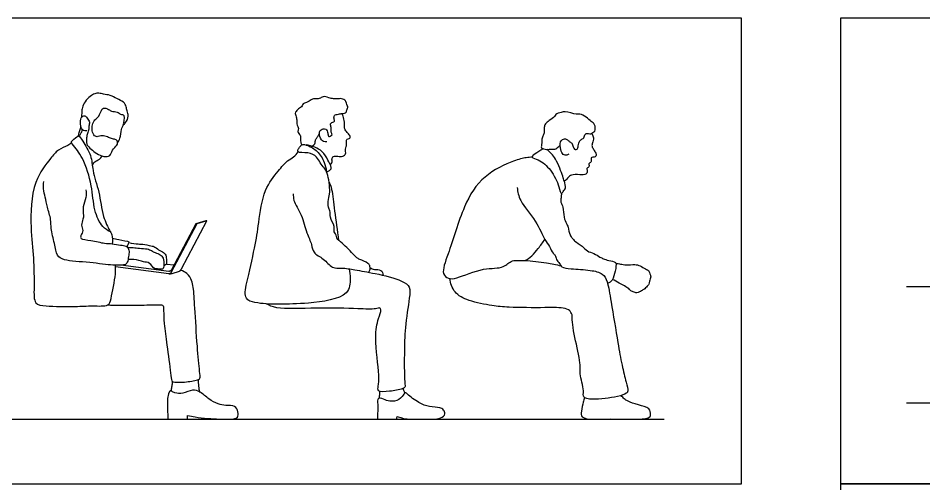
# Model space of a CAD drawing. Header units: millimetres. Extents: x 11.2 to 50.9, y -0.3 to 14.1.
# Drawn here: x 17.78 to 21.341, y 2.006 to 3.835 of the extents above; entities that cross this region are included whole.
import ezdxf

# ---------------------------------------------------------------- set-up
doc = ezdxf.new("R2010")
doc.units = ezdxf.units.MM
for name, color, linetype, true_color in [('AG-DIAGRAM', 7, 'Continuous', 0xfecc66), ('AG-GUIDES', 7, 'Continuous', 0xcccccc), ('AG-PEOPLE', 7, 'Continuous', 0x66ccff), ('X-VPRT', 6, 'Continuous', 0xff00ff)]:
    doc.layers.add(name, color=color, linetype=linetype, true_color=true_color)

msp = doc.modelspace()

# ---------------------------------------------------------------- linework, layer by layer
at = {"layer": 'AG-DIAGRAM'}
for p, q in [((21.2731, 2.3243), (28.6599, 2.3243)), ((11.4802, 2.2599), (20.3194, 2.2599))]:
    msp.add_line(p, q, dxfattribs=at)
at = {"layer": 'AG-GUIDES'}
msp.add_line((21.2731, 2.7815), (24.8739, 2.7815), dxfattribs=at)
at = {"layer": 'AG-PEOPLE'}
for p, q in [((18.5179, 3.0392), (18.4786, 3.0272)), ((18.5219, 3.0387), (18.4826, 3.0267)), ((18.392, 2.864), (18.3646, 2.8674))]:
    msp.add_line(p, q, dxfattribs=at)
for points in [[(18.4786, 3.0272), (18.3825, 2.846)], [(18.4216, 2.8496), (18.5219, 3.0387)], [(18.4786, 3.0272), (18.4826, 3.0267)], [(18.5219, 3.0387), (18.5179, 3.0392)], [(18.4826, 3.0267), (18.3806, 2.8345)], [(18.3722, 2.8312), (18.1629, 2.8586)], [(18.372, 2.8404), (18.1831, 2.8651)], [(18.3852, 2.8325), (18.414, 2.8413)]]:
    msp.add_lwpolyline(points, dxfattribs=at)
for points, knots in [([(18.0495, 3.3922), (18.0377, 3.3917), (18.0277, 3.399), (18.0232, 3.4247), (18.0272, 3.45), (18.0467, 3.4529), (18.0499, 3.4408), (18.0578, 3.4348), (18.0615, 3.4255), (18.0568, 3.4107), (18.0583, 3.3953), (18.0506, 3.3773), (18.0489, 3.3648), (18.0461, 3.3376), (18.0677, 3.3198), (18.0879, 3.302), (18.115, 3.2896), (18.1437, 3.2912), (18.1481, 3.3173), (18.1688, 3.3343), (18.1711, 3.3426), (18.1708, 3.355), (18.1582, 3.3595), (18.1417, 3.3621), (18.1272, 3.371), (18.1046, 3.3747), (18.0944, 3.3678), (18.078, 3.3708), (18.0692, 3.3927), (18.0709, 3.4098), (18.0757, 3.4329), (18.0957, 3.4437), (18.105, 3.4663), (18.1123, 3.4856), (18.1372, 3.4772), (18.1456, 3.4665), (18.1711, 3.4687), (18.1812, 3.4555), (18.2017, 3.458), (18.1901, 3.4088), (18.2044, 3.4264), (18.2167, 3.4501), (18.2072, 3.47), (18.2059, 3.4872), (18.1951, 3.5067), (18.1676, 3.518), (18.1435, 3.5335), (18.1161, 3.5349), (18.0978, 3.5411), (18.0803, 3.5392), (18.0623, 3.5278), (18.0413, 3.5079), (18.0311, 3.4836), (18.0303, 3.4665), (18.0294, 3.4519), (18.0292, 3.4454)], [0, 0, 0, 0, 0.214872, 0.510317, 0.789127, 1.003043, 1.189005, 1.367697, 1.541065, 1.763131, 1.992451, 2.240037, 2.449652, 2.735216, 3.03032, 3.331962, 3.647179, 3.926514, 4.206095, 4.496742, 4.663286, 4.848743, 5.046749, 5.282082, 5.523629, 5.790012, 5.986631, 6.201378, 6.467707, 6.711137, 6.979852, 7.245777, 7.530684, 7.766938, 8.031926, 8.245764, 8.519415, 8.745046, 8.956498, 9.292558, 9.473542, 9.778033, 10.038176, 10.275442, 10.536152, 10.847207, 11.157129, 11.454407, 11.705525, 11.938, 12.201501, 12.512065, 12.801836, 13.056017, 13.260319, 13.260319, 13.260319, 13.260319]), ([(18.9941, 3.349), (18.983, 3.3473), (18.97, 3.3557), (18.9601, 3.3835), (18.9727, 3.4024), (18.9951, 3.398), (18.9962, 3.3871), (18.9984, 3.3742), (19.0017, 3.3692), (19.0068, 3.3713), (19.0175, 3.3756), (19.0078, 3.3879), (19.0123, 3.4008), (19.0079, 3.4153), (19.0084, 3.424), (19.0284, 3.4279), (19.0198, 3.4393), (19.0231, 3.454), (19.0301, 3.4562), (19.0473, 3.4594), (19.0522, 3.4606), (19.0687, 3.4602), (19.0722, 3.4733), (19.0778, 3.4876), (19.0702, 3.4956), (19.0707, 3.508), (19.0572, 3.5172), (19.0461, 3.5194), (19.0365, 3.5165), (19.0232, 3.5181), (19.0063, 3.5187), (18.9841, 3.5303), (18.9681, 3.5208), (18.9592, 3.5165), (18.9407, 3.52), (18.9243, 3.5089), (18.9139, 3.5027), (18.8992, 3.4995), (18.8976, 3.4901), (18.8894, 3.4833), (18.8825, 3.4789), (18.8685, 3.4657), (18.87, 3.456), (18.8739, 3.4469), (18.8761, 3.4312), (18.8741, 3.4193), (18.8793, 3.4094), (18.8832, 3.402), (18.878, 3.3895), (18.8833, 3.3812), (18.8894, 3.375), (18.8905, 3.3664), (18.889, 3.3561), (18.8907, 3.3482), (18.8937, 3.3408), (18.8957, 3.3374)], [0, 0, 0, 0, 0.241773, 0.547883, 0.796385, 1.041611, 1.222101, 1.432755, 1.55724, 1.685847, 1.855833, 2.053347, 2.266106, 2.48728, 2.641963, 2.865384, 3.048229, 3.259497, 3.41392, 3.64988, 3.79157, 4.005713, 4.209093, 4.42712, 4.605751, 4.79887, 5.023019, 5.214626, 5.393258, 5.600165, 5.840152, 6.121402, 6.356539, 6.53584, 6.777253, 7.029212, 7.235848, 7.446656, 7.613256, 7.793352, 7.966919, 8.211281, 8.381985, 8.562377, 8.791533, 8.992259, 9.178704, 9.341987, 9.54389, 9.718602, 9.885616, 10.052112, 10.236891, 10.401546, 10.599457, 10.599457, 10.599457, 10.599457]), ([(19.007, 3.2592), (19.0096, 3.2613), (19.0156, 3.2662), (19.0122, 3.2823), (19.0184, 3.2938), (19.0377, 3.2924), (19.0557, 3.2905), (19.071, 3.3011), (19.0647, 3.3196), (19.0709, 3.3301), (19.0708, 3.3379), (19.0696, 3.3549), (19.073, 3.3607), (19.0813, 3.3606), (19.0868, 3.3664), (19.0837, 3.3751), (19.0732, 3.3858), (19.0622, 3.3988), (19.0627, 3.4138), (19.064, 3.4266), (19.0575, 3.4497), (19.0544, 3.4567), (19.0528, 3.4603)], [0, 0, 0, 0, 0.178716, 0.400999, 0.587001, 0.826414, 1.073051, 1.291861, 1.528533, 1.717786, 1.878894, 2.11169, 2.247274, 2.402978, 2.548945, 2.708825, 2.931478, 3.164109, 3.375546, 3.583765, 3.857749, 4.053591, 4.053591, 4.053591, 4.053591]), ([(19.9444, 3.3001), (19.9328, 3.2943), (19.92, 3.2983), (19.9129, 3.3178), (19.9085, 3.3494), (19.9234, 3.361), (19.9388, 3.3606), (19.9458, 3.3494), (19.9578, 3.345), (19.962, 3.3302), (19.9653, 3.3192), (19.9738, 3.3183), (19.9817, 3.3219), (19.981, 3.3388), (19.9897, 3.3582), (20.0055, 3.3627), (20.008, 3.3819), (20.0219, 3.3831), (20.0324, 3.3774), (20.039, 3.3867), (20.0497, 3.3884), (20.0494, 3.4197), (20.0318, 3.428), (20.0148, 3.4474), (19.9882, 3.4602), (19.9746, 3.4548), (19.9294, 3.47), (19.9162, 3.4641), (19.892, 3.4585), (19.8913, 3.4464), (19.8669, 3.433), (19.8519, 3.4201), (19.8473, 3.4051), (19.8493, 3.3837), (19.8418, 3.3714), (19.8371, 3.3557), (19.8392, 3.343), (19.8355, 3.3294), (19.8398, 3.3208), (19.8638, 3.3182), (19.8708, 3.321), (19.89, 3.3186), (19.8976, 3.3241), (19.903, 3.3287), (19.9112, 3.3352)], [0, 0, 0, 0, 0.220496, 0.48137, 0.795868, 1.025469, 1.235201, 1.433732, 1.63059, 1.851543, 2.037915, 2.190324, 2.341547, 2.569243, 2.827407, 3.046863, 3.276247, 3.470388, 3.655609, 3.829613, 4.000435, 4.290163, 4.53493, 4.828503, 5.125861, 5.346386, 5.727262, 5.958035, 6.223566, 6.403638, 6.697653, 6.954674, 7.17517, 7.435033, 7.652273, 7.878509, 8.086212, 8.29453, 8.456113, 8.725076, 8.895929, 9.136852, 9.309526, 9.502821, 9.502821, 9.502821, 9.502821]), ([(18.1708, 3.3444), (18.1747, 3.3503), (18.1827, 3.3622), (18.1836, 3.3981), (18.1915, 3.411), (18.1945, 3.4197)], [0, 0, 0, 0, 0.2610993, 0.5938688, 0.8632882, 0.8632882, 0.8632882, 0.8632882]), ([(18.0174, 3.3723), (18.0195, 3.3853), (18.0236, 3.3931), (18.0258, 3.4038), (18.0266, 3.4093)], [0, 0, 0, 0, 0.2790268, 0.6053987, 0.6053987, 0.6053987, 0.6053987]), ([(18.0199, 3.3709), (18.0223, 3.3749), (18.0269, 3.3829), (18.0312, 3.3916), (18.0333, 3.3959)], [0, 0, 0, 0, 0.2123662, 0.4288345, 0.4288345, 0.4288345, 0.4288345]), ([(18.1424, 2.9959), (18.1315, 3.0012), (18.1078, 3.0135), (18.0753, 3.0844), (18.0721, 3.176), (18.0376, 3.2858), (18.0057, 3.3249), (17.9889, 3.3452), (17.9871, 3.3507), (18.0106, 3.3684), (18.0186, 3.3758), (18.0359, 3.348), (18.0703, 3.2952), (18.0703, 3.2343), (18.1008, 3.1515), (18.1101, 3.0589), (18.1383, 3.0019), (18.1497, 2.9846), (18.1517, 2.9601), (18.1497, 2.9488)], [0, 0, 0, 0, 0.342703, 0.824753, 1.381738, 1.984063, 2.473779, 2.473779, 2.620951, 2.923398, 3.083153, 3.375507, 3.83035, 4.270505, 4.802431, 5.362544, 5.801243, 6.058328, 6.391777, 6.391777, 6.391777, 6.391777]), ([(18.9364, 3.3315), (18.9471, 3.339), (18.9472, 3.348), (18.9498, 3.3602), (18.9581, 3.3694), (18.9621, 3.3769), (18.964, 3.3806)], [0, 0, 0, 0, 0.2392973, 0.4853243, 0.7266394, 0.9746005, 0.9746005, 0.9746005, 0.9746005]), ([(20.0353, 3.3819), (20.0378, 3.378), (20.0422, 3.3694), (20.0412, 3.349), (20.0332, 3.3347), (20.0406, 3.3214), (20.049, 3.3084), (20.0545, 3.2973), (20.0491, 3.2888), (20.04, 3.2892), (20.0314, 3.2866), (20.0326, 3.28), (20.0337, 3.2717), (20.0307, 3.2671), (20.0244, 3.2651), (20.0224, 3.2608), (20.0258, 3.2573), (20.0242, 3.25), (20.0188, 3.2472), (20.0149, 3.2438), (20.0168, 3.2381), (20.0178, 3.2301), (20.0128, 3.2184), (19.9875, 3.2203), (19.9542, 3.2211), (19.9426, 3.2091), (19.9367, 3.2011), (19.9274, 3.1939)], [0, 0, 0, 0, 0.215599, 0.472891, 0.698715, 0.912919, 1.145303, 1.340396, 1.503059, 1.675559, 1.834508, 1.971133, 2.137193, 2.265944, 2.411132, 2.523032, 2.642389, 2.789686, 2.931768, 3.053058, 3.185362, 3.350213, 3.532063, 3.81397, 4.147499, 4.374886, 4.584407, 4.584407, 4.584407, 4.584407]), ([(17.99, 3.3442), (17.985, 3.3409), (17.9754, 3.3336), (17.9337, 3.3186), (17.9063, 3.2806), (17.832, 3.1918), (17.8269, 3.0119), (17.8417, 2.896), (17.8433, 2.7826), (17.8404, 2.7091), (17.8931, 2.7034), (18.0053, 2.7009), (18.0674, 2.7064), (18.1379, 2.7014), (18.1454, 2.7348), (18.1655, 2.8305), (18.1631, 2.8527), (18.1626, 2.8646)], [0, 0, 0, 0, 0.24086, 0.603271, 0.988051, 1.584764, 2.340522, 2.969463, 3.579534, 4.022126, 4.390719, 4.995007, 5.472625, 5.90927, 6.213553, 6.771598, 7.111917, 7.111917, 7.111917, 7.111917]), ([(19.1579, 2.8368), (19.1607, 2.84), (19.1649, 2.848), (19.1639, 2.861), (19.1565, 2.8736), (19.1229, 2.8872), (19.1099, 2.8932), (19.0911, 2.9152), (19.0444, 2.9608), (19.0332, 2.9654), (19.0293, 2.9884), (19.0198, 2.9954), (19.0267, 3.0191), (19.0027, 3.0512), (19.0088, 3.0785), (18.9968, 3.0913), (18.9997, 3.1253), (19.0083, 3.1509), (18.998, 3.2263), (18.9848, 3.2459), (18.966, 3.2663), (18.9555, 3.2921), (18.9214, 3.3093), (18.8772, 3.3046), (18.8792, 3.3189), (18.8869, 3.3275), (18.895, 3.3415), (18.9218, 3.3346), (18.9583, 3.3137), (18.9836, 3.2736), (18.9902, 3.2458), (18.9915, 3.2344)], [0, 0, 0, 0, 0.204698, 0.401143, 0.614085, 0.951206, 1.165215, 1.474052, 1.931818, 2.129832, 2.387262, 2.570187, 2.829929, 3.183974, 3.468352, 3.692429, 4.006706, 4.319785, 4.804685, 5.087055, 5.376199, 5.669767, 6.021402, 6.37282, 6.534857, 6.732543, 6.940963, 7.216887, 7.587681, 7.995951, 8.27479, 8.27479, 8.27479, 8.27479]), ([(18.9931, 3.2307), (18.9969, 3.2322), (19.0036, 3.2366), (19.0118, 3.2426), (19.0097, 3.2556), (18.9967, 3.2784), (18.9784, 3.3168), (18.9344, 3.3345), (18.9121, 3.3365)], [0, 0, 0, 0, 0.199125, 0.369283, 0.558107, 0.846573, 1.212812, 1.67808, 1.67808, 1.67808, 1.67808]), ([(19.8437, 3.3217), (19.8323, 3.3132), (19.8133, 3.3038), (19.7929, 3.2857), (19.8315, 3.28), (19.8763, 3.2391), (19.9062, 3.1796), (19.9143, 3.1378), (19.9227, 3.1563), (19.9355, 3.1663), (19.927, 3.196), (19.9208, 3.2132), (19.8955, 3.2859), (19.8713, 3.3079), (19.8584, 3.3192)], [0, 0, 0, 0, 0.312136, 0.556834, 0.853886, 1.312137, 1.806842, 2.117088, 2.309957, 2.541409, 2.839813, 3.104819, 3.599289, 4.015207, 4.015207, 4.015207, 4.015207]), ([(18.0714, 3.2547), (18.0736, 3.2604), (18.0795, 3.2723), (18.1005, 3.2788), (18.1071, 3.2885), (18.1102, 3.2932)], [0, 0, 0, 0, 0.2440089, 0.5017426, 0.7351311, 0.7351311, 0.7351311, 0.7351311]), ([(19.0815, 2.8501), (19.0844, 2.8375), (19.0849, 2.8118), (19.0855, 2.7362), (18.9177, 2.7122), (18.8154, 2.7114), (18.7554, 2.7118), (18.7124, 2.7165), (18.6656, 2.7299), (18.6795, 2.802), (18.7114, 2.934), (18.7259, 3.0297), (18.7428, 3.1607), (18.8002, 3.2316), (18.8365, 3.2755), (18.8638, 3.2875), (18.8756, 3.3023), (18.8805, 3.3097)], [0, 0, 0, 0, 0.354368, 0.7853, 1.488663, 2.087926, 2.515331, 2.892704, 3.241269, 3.687656, 4.357328, 4.933603, 5.576353, 6.119767, 6.538505, 6.840801, 7.134927, 7.134927, 7.134927, 7.134927]), ([(19.801, 3.2885), (19.7929, 3.2882), (19.775, 3.2869), (19.7233, 3.2746), (19.6018, 3.2166), (19.5282, 3.0983), (19.4755, 2.9162), (19.4413, 2.8333), (19.4726, 2.8094), (19.5078, 2.8123), (19.6082, 2.8578), (19.6886, 2.8485), (19.7193, 2.89), (19.7723, 2.8766), (19.8002, 2.9016), (19.8248, 2.93), (19.8426, 2.9534), (19.851, 2.9657)], [0, 0, 0, 0, 0.274857, 0.672797, 1.304367, 1.9693, 2.748622, 3.243238, 3.533527, 3.852937, 4.438129, 4.930349, 5.293398, 5.676745, 6.002872, 6.345595, 6.71729, 6.71729, 6.71729, 6.71729]), ([(18.046, 3.1608), (18.0474, 3.1506), (18.0496, 3.1291), (18.0317, 3.0956), (18.038, 3.0607), (18.0351, 3.0452), (18.0258, 3.0216), (18.0385, 3.0016), (18.026, 2.982), (18.0239, 2.9652), (18.0691, 2.9634), (18.119, 2.9486), (18.149, 2.9505), (18.1815, 2.9418), (18.2057, 2.9426), (18.218, 2.9232), (18.2141, 2.9044), (18.2121, 2.8809), (18.2035, 2.865), (18.183, 2.8655), (18.1494, 2.8629), (18.062, 2.877), (17.9629, 2.8806), (17.9302, 2.9012), (17.9234, 2.9503), (17.9075, 3.0083), (17.9105, 3.0432), (17.8934, 3.0925), (17.8871, 3.1308), (17.8781, 3.1636), (17.8791, 3.1835), (17.8803, 3.1932)], [0, 0, 0, 0, 0.316295, 0.663459, 0.992599, 1.220453, 1.494427, 1.756321, 2.020802, 2.210118, 2.566105, 2.987806, 3.299287, 3.625887, 3.897549, 4.145246, 4.393345, 4.671287, 4.895793, 5.133681, 5.457148, 6.001531, 6.57094, 6.894388, 7.28464, 7.726154, 8.063947, 8.467892, 8.827909, 9.154612, 9.4621, 9.4621, 9.4621, 9.4621]), ([(19.0017, 3.1936), (19.0057, 3.1832), (19.0151, 3.1613), (19.0236, 3.0728), (19.0346, 3.0005), (19.0399, 2.9621)], [0, 0, 0, 0, 0.328315, 0.854238, 1.467352, 1.467352, 1.467352, 1.467352]), ([(19.7415, 3.1702), (19.7443, 3.1523), (19.7496, 3.1139), (19.8178, 3.0409), (19.8482, 2.9658), (19.869, 2.9399), (19.8813, 2.9107), (19.8933, 2.9042), (19.8945, 2.8861), (19.9092, 2.8719), (19.916, 2.854), (19.9571, 2.8503), (20.028, 2.846), (20.0788, 2.8345), (20.0989, 2.7975), (20.1114, 2.7169), (20.1379, 2.5613), (20.1523, 2.4757), (20.1691, 2.4082), (20.1797, 2.371), (20.1708, 2.3591), (20.1337, 2.346), (20.0417, 2.335), (19.9975, 2.3427), (20.0063, 2.3728), (19.986, 2.4399), (19.9935, 2.4732), (19.9706, 2.5653), (19.9554, 2.6543), (19.9598, 2.6696), (19.9513, 2.6787), (19.9516, 2.6857), (19.926, 2.6989), (19.8487, 2.6974), (19.7094, 2.6977), (19.6452, 2.7048), (19.5518, 2.7219), (19.4925, 2.7541), (19.4795, 2.7936), (19.4772, 2.812)], [0, 0, 0, 0, 0.410402, 0.96589, 1.466199, 1.788654, 2.090733, 2.285036, 2.509113, 2.757871, 2.982544, 3.321948, 3.805755, 4.1954, 4.527413, 5.031188, 5.737458, 6.268239, 6.732196, 7.061377, 7.245384, 7.585705, 8.13932, 8.469243, 8.743941, 9.202899, 9.532009, 10.079622, 10.609118, 10.812368, 10.991558, 11.124694, 11.386506, 11.88459, 12.544175, 13.005754, 13.54045, 13.989317, 14.405151, 14.405151, 14.405151, 14.405151]), ([(18.8618, 3.1451), (18.8618, 3.1363), (18.8604, 3.1166), (18.8976, 3.0608), (18.9121, 2.9929), (18.9352, 2.9474), (18.9381, 2.9108), (18.9822, 2.8917), (19.0131, 2.8503), (19.0533, 2.8553), (19.107, 2.8457), (19.1826, 2.833), (19.2867, 2.808), (19.3232, 2.7798), (19.318, 2.7314), (19.2993, 2.6134), (19.2981, 2.5245), (19.2976, 2.3999), (19.3044, 2.3872), (19.288, 2.3762), (19.2426, 2.369), (19.1909, 2.3645), (19.1965, 2.3924), (19.2009, 2.4351), (19.1786, 2.5796), (19.1937, 2.6498), (19.209, 2.6879), (19.2019, 2.699), (19.1819, 2.6902), (19.1075, 2.6948), (18.9582, 2.6978), (18.7975, 2.69), (18.7682, 2.7067), (18.7545, 2.7127)], [0, 0, 0, 0, 0.292835, 0.749025, 1.232682, 1.635295, 1.957642, 2.337479, 2.732817, 3.073921, 3.486598, 3.998725, 4.588702, 4.942465, 5.315982, 5.929089, 6.512062, 7.126308, 7.308636, 7.525068, 7.930891, 8.304589, 8.543518, 8.920879, 9.60819, 10.107787, 10.448018, 10.609185, 10.841281, 11.316438, 12.04038, 12.752177, 13.133153, 13.133153, 13.133153, 13.133153]), ([(19.9159, 3.1457), (19.9154, 3.1403), (19.9151, 3.1295), (19.9117, 3.1108), (19.9248, 3.0929), (19.9233, 3.0528), (19.9352, 3.0285), (19.9429, 3.0144), (19.9477, 2.983), (19.959, 2.9707), (19.9676, 2.9571), (19.9993, 2.9412), (20.0155, 2.9174), (20.0444, 2.9129), (20.0668, 2.8955), (20.0811, 2.8901), (20.1014, 2.882), (20.1316, 2.8784), (20.1304, 2.8602), (20.1276, 2.8406), (20.1182, 2.8033), (20.1039, 2.7958), (20.0972, 2.7925)], [0, 0, 0, 0, 0.226006, 0.458772, 0.713279, 1.063914, 1.349073, 1.574851, 1.883177, 2.107682, 2.325594, 2.652581, 2.947622, 3.241872, 3.534489, 3.749917, 4.015484, 4.303594, 4.508405, 4.765192, 5.102509, 5.364975, 5.364975, 5.364975, 5.364975]), ([(18.1503, 2.9701), (18.1589, 2.9686), (18.1721, 2.9654), (18.2181, 2.9582), (18.2148, 2.9531), (18.2123, 2.948), (18.2076, 2.9368)], [0, 0, 0, 0, 0.326785, 0.7322, 0.834696, 1.040296, 1.040296, 1.040296, 1.040296]), ([(18.2096, 2.9348), (18.2172, 2.9346), (18.2326, 2.9342), (18.2569, 2.9299), (18.2873, 2.9302), (18.3047, 2.922), (18.3182, 2.9128), (18.3396, 2.9074), (18.3522, 2.8928), (18.3525, 2.8673), (18.3528, 2.8565), (18.3481, 2.8458), (18.327, 2.8516), (18.3139, 2.8482), (18.2989, 2.8769), (18.2719, 2.8759), (18.2555, 2.8851), (18.2264, 2.888), (18.2121, 2.8872)], [0, 0, 0, 0, 0.270626, 0.556098, 0.868147, 1.11357, 1.342471, 1.604147, 1.846961, 2.128921, 2.319041, 2.485212, 2.736233, 2.934869, 3.232616, 3.51267, 3.759508, 4.132766, 4.132766, 4.132766, 4.132766]), ([(18.2151, 2.9534), (18.2271, 2.9506), (18.2522, 2.9467), (18.269, 2.9484), (18.3028, 2.9403), (18.317, 2.9378), (18.3366, 2.921), (18.3479, 2.9178), (18.3633, 2.9049), (18.3621, 2.8829), (18.3655, 2.8656), (18.3526, 2.8617)], [0, 0, 0, 0, 0.385315, 0.65716, 1.019647, 1.271731, 1.581077, 1.803637, 2.066953, 2.371836, 2.644751, 2.644751, 2.644751, 2.644751]), ([(19.1642, 2.8543), (19.1695, 2.8518), (19.1796, 2.846), (19.2087, 2.8493), (19.214, 2.8318), (19.2152, 2.8246)], [0, 0, 0, 0, 0.2379956, 0.5232935, 0.7883358, 0.7883358, 0.7883358, 0.7883358]), ([(19.771, 2.8835), (19.7997, 2.8814), (19.8569, 2.8743), (19.8948, 2.8666), (19.9136, 2.8624)], [0, 0, 0, 0, 0.5180392, 0.9423206, 0.9423206, 0.9423206, 0.9423206]), ([(20.1296, 2.8721), (20.1358, 2.8712), (20.1488, 2.8697), (20.1705, 2.8631), (20.2047, 2.8697), (20.2252, 2.8621), (20.246, 2.8505), (20.2621, 2.8428), (20.262, 2.8298), (20.2698, 2.8193), (20.2613, 2.8016), (20.2607, 2.7901), (20.2551, 2.7844), (20.2441, 2.7712), (20.2301, 2.7642), (20.2228, 2.7594), (20.2119, 2.7545), (20.1985, 2.7596), (20.1855, 2.7653), (20.1816, 2.7743), (20.1407, 2.7948), (20.1256, 2.8041), (20.1168, 2.8089)], [0, 0, 0, 0, 0.242328, 0.508266, 0.831554, 1.091946, 1.365084, 1.589733, 1.776922, 1.968115, 2.207899, 2.393768, 2.5455, 2.775972, 2.997009, 3.161642, 3.345439, 3.556065, 3.75912, 3.927314, 4.293628, 4.599008, 4.599008, 4.599008, 4.599008]), ([(18.1324, 2.7087), (18.1464, 2.7078), (18.1755, 2.7063), (18.2444, 2.7084), (18.3174, 2.7081), (18.3479, 2.7102), (18.3519, 2.7), (18.3519, 2.6831), (18.3534, 2.6306), (18.3649, 2.552), (18.3786, 2.4467), (18.3823, 2.4106), (18.39, 2.4053), (18.4287, 2.4034), (18.478, 2.4118), (18.4988, 2.4186), (18.4916, 2.4529), (18.4838, 2.5507), (18.4746, 2.6909), (18.47, 2.7756), (18.4621, 2.8041), (18.4513, 2.8296), (18.4287, 2.8411), (18.4186, 2.845)], [0, 0, 0, 0, 0.369591, 0.846561, 1.344126, 1.632957, 1.791039, 2.016069, 2.417001, 2.943477, 3.538911, 3.85683, 4.002644, 4.350906, 4.766647, 4.998013, 5.293019, 5.860931, 6.556824, 7.07062, 7.368762, 7.700267, 7.878571, 7.878571, 7.878571, 7.878571]), ([(18.3736, 2.3656), (18.3706, 2.3576), (18.3655, 2.3382), (18.3675, 2.3107), (18.3678, 2.2802), (18.3678, 2.2666), (18.3678, 2.2599)], [0, 0, 0, 0, 0.245088, 0.561252, 0.872642, 1.128426, 1.128426, 1.128426, 1.128426]), ([(18.4463, 2.2745), (18.4563, 2.2722), (18.4779, 2.2677), (18.5271, 2.2623), (18.6106, 2.2576), (18.6458, 2.2635), (18.6456, 2.2893), (18.6341, 2.3159), (18.5946, 2.3124), (18.5658, 2.3182), (18.5285, 2.3377), (18.4977, 2.3677), (18.4647, 2.3782), (18.4286, 2.3585), (18.3993, 2.3608), (18.3874, 2.367), (18.3837, 2.3695)], [1.850144, 1.850144, 1.850144, 1.850144, 2.165476, 2.571406, 3.100728, 3.409318, 3.667324, 3.952048, 4.289654, 4.602922, 4.968108, 5.341721, 5.661003, 6.017458, 6.335656, 6.503213, 6.503213, 6.503213, 6.503213]), ([(19.2006, 2.3446), (19.201, 2.3493), (19.2015, 2.356), (19.2018, 2.3652), (19.2019, 2.3687)], [0, 0, 0, 0, 0.2125586, 0.3428547, 0.3428547, 0.3428547, 0.3428547]), ([(19.2697, 2.2708), (19.276, 2.2684), (19.2895, 2.2641), (19.3187, 2.258), (19.3744, 2.261), (19.4391, 2.2579), (19.4625, 2.2795), (19.4523, 2.2974), (19.4379, 2.3071), (19.3947, 2.3083), (19.3565, 2.3218), (19.312, 2.3549), (19.3019, 2.3679), (19.2897, 2.3455), (19.262, 2.3259), (19.226, 2.332), (19.2097, 2.3414)], [1.897414, 1.897414, 1.897414, 1.897414, 2.163713, 2.479071, 2.929115, 3.40751, 3.69765, 3.934856, 4.176612, 4.5534, 4.947862, 5.386364, 5.578735, 5.837996, 6.188457, 6.570916, 6.570916, 6.570916, 6.570916]), ([(19.2931, 2.3806), (19.2937, 2.3784), (19.2955, 2.3729), (19.2983, 2.3662), (19.3003, 2.3622)], [0.1320304, 0.1320304, 0.1320304, 0.1320304, 0.2294793, 0.3738056, 0.3738056, 0.3738056, 0.3738056]), ([(20.007, 2.3439), (20.0049, 2.338), (20.0007, 2.3263), (19.994, 2.2923), (19.9916, 2.2628), (20.0502, 2.2582), (20.1141, 2.2627), (20.2605, 2.2559), (20.2675, 2.2776), (20.2645, 2.305), (20.215, 2.3158), (20.176, 2.3299), (20.1641, 2.3387), (20.1547, 2.348), (20.1505, 2.3527)], [0, 0, 0, 0, 0.241108, 0.571766, 0.837277, 1.214024, 1.708845, 2.357334, 2.594615, 2.855007, 3.191935, 3.558076, 3.839153, 4.082057, 4.082057, 4.082057, 4.082057]), ([(19.2097, 2.3414), (19.1993, 2.3449), (19.1898, 2.3368), (19.1962, 2.3101), (19.1915, 2.2756), (19.1922, 2.265), (19.1922, 2.2599)], [6.570916, 6.570916, 6.570916, 6.570916, 6.795464, 7.135611, 7.523572, 7.782228, 7.782228, 7.782228, 7.782228])]:
    msp.add_open_spline(points, degree=3, knots=knots, dxfattribs=at)
for points, degree in [([(18.414, 2.8413), (18.4177, 2.8424), (18.4216, 2.8496)], 2), ([(18.3825, 2.846), (18.379, 2.8395), (18.372, 2.8404)], 2), ([(18.3806, 2.8345), (18.3784, 2.8304), (18.3722, 2.8312)], 2), ([(18.3722, 2.8312), (18.3784, 2.8304), (18.3852, 2.8325)], 2), ([(18.3811, 2.3705), (18.3858, 2.3888), (18.3871, 2.4077)], 2), ([(18.4868, 2.415), (18.4903, 2.3779), (18.4923, 2.3675)], 2), ([(18.3837, 2.3695), (18.3767, 2.3732), (18.3736, 2.3656)], 2), ([(18.3678, 2.2599), (18.3939, 2.2599), (18.4201, 2.2599), (18.4463, 2.2599)], 3), ([(18.4463, 2.2599), (18.4463, 2.2647), (18.4463, 2.2696), (18.4463, 2.2745)], 3), ([(19.1922, 2.2599), (19.2178, 2.2599), (19.2433, 2.2599), (19.2688, 2.2599)], 3), ([(19.2688, 2.2599), (19.2691, 2.2635), (19.2694, 2.2672), (19.2697, 2.2708)], 3)]:
    msp.add_open_spline(points, degree=degree, dxfattribs=at)
at = {"layer": 'X-VPRT'}
for points in [[(11.1754, 3.8347), (11.1754, 2.0059), (20.6242, 2.0059), (20.6242, 3.8347)], [(21.0131, 3.8347), (21.0131, 2.0059), (28.8631, 2.0059), (28.8631, 3.8347)], [(21.0131, 2.0059), (21.0131, 0.1771), (28.8631, 0.1771), (28.8631, 2.0059)]]:
    msp.add_lwpolyline(points, close=True, dxfattribs=at)

doc.saveas('drawing.dxf')
